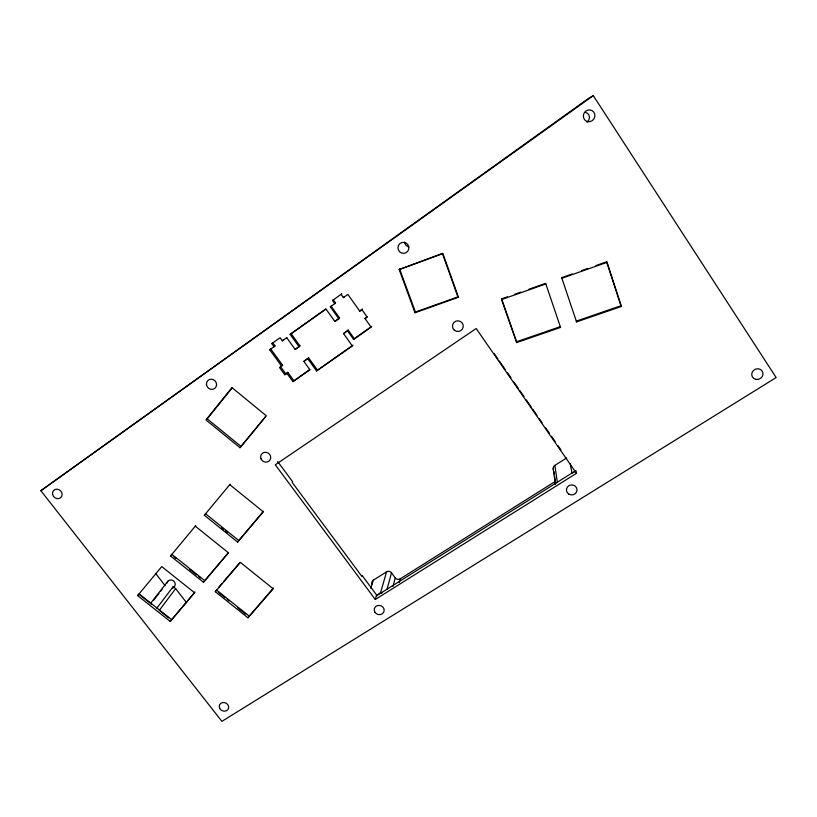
<?xml version="1.0" encoding="UTF-8"?>
<svg xmlns="http://www.w3.org/2000/svg" width="817" height="817" viewBox="0 0 817 817"><rect width="100%" height="100%" fill="white"/><g stroke="black" fill="none" stroke-linecap="round" stroke-linejoin="round"><path stroke-width="1.23" d="M516.62 342.589L516.579 341.741L560.339 326.647L560.564 327.433L516.62 342.589L501.597 299.543L501.628 298.879L507.582 296.775M399.299 582.49L400.207 578.855L555.376 481.356M393.008 586.351L395.234 577.874L391.517 572.829A3.595 3.329 17.3 0 0 386.543 571.849L373.328 580.172A3.574 3.309 18.3 0 0 372.072 584.012M165.054 585.666L155.72 573.503M167.097 582.981L167.332 582.123A4.187 3.779 32.2 0 1 169.497 580.182L170.528 579.988A4.187 3.779 32.2 0 1 175.155 583.685L175.175 584.696A4.187 3.779 32.2 0 1 173.653 587.157M386.931 589.598L391.517 572.829M386.543 571.849L380.395 593.356L376.331 595.869L375.269 599.484L275.288 464.791L476.178 328.526L576.465 473.309L375.269 599.484M370.795 588.332L373.328 580.172M376.331 595.869L380.651 592.468M415.005 312.737L458.082 297.398L458.296 296.745L415.404 312.023L415.005 312.737L399.176 269.559L441.588 253.73M248.95 615.926L216.444 589.956L215.29 591.712L247.929 617.785L273.368 587.985M238.687 540.466L205.567 513.791L204.342 515.272L237.604 542.049L263.442 511.289M204.669 580.55L171.887 554.355L170.549 555.979L203.474 582.276L227.974 553.089M171.55 619.592L139.084 593.857L137.634 595.613L170.232 621.441L194.997 591.957M156.823 608.175L173.194 586.657L175.645 588.608L159.295 610.37L168.731 617.856M153.576 600.291L158.947 593.418M160.479 591.457L162.011 589.486M150.563 603.385L167.853 581.285M354.221 338.555L348.175 330.078L347.491 330.865L353.567 339.372L371.694 326.371M232.355 387.615L207.191 418.835L241.076 446.46L265.688 416.568M239.973 447.685L266.281 415.761L231.997 387.636L205.945 419.958L239.973 447.685L241.076 446.46M353.567 339.372L371.112 327.147L365.036 318.579L367.078 316.843M137.634 595.613L161.735 566.589L194.569 592.754L170.232 621.441M170.549 555.979L195.753 525.607M204.342 515.272L230.108 484.226M203.474 582.276L228.464 552.813L195.294 526.168M237.604 542.049L263.278 511.799L229.771 484.644M317.353 369.948L308.571 357.805L307.723 358.694L316.547 370.887L353.036 345.131M218.864 587.127L222.091 583.358M223.705 581.469L239.83 562.617M215.29 591.712L240.372 562.392L273.246 588.812L247.929 617.785M316.547 370.887L352.382 345.979L343.548 333.622L348.175 330.078M332.529 300.482L333.275 299.829L335.552 303.005L334.807 303.679L332.529 300.482L341.812 293.763L341.098 294.396L343.385 297.602L347.879 294.416L359.776 311.185L362.564 308.969M359.776 311.185L361.849 309.469M293.824 380.64L287.788 372.358L286.859 373.308L292.925 381.621L309.766 369.529M292.925 381.621L309.929 369.774L303.863 361.4L308.571 357.805M281.62 366.118L269.743 349.829L270.744 348.971L282.57 365.189L279.547 367.568L284.796 374.748L287.788 372.358M338.81 318.712L339.535 317.976L331.099 306.161L330.344 306.845L338.81 318.712L334.868 321.49L325.963 309.03L290.158 334.429L299.053 346.725L295.192 349.441L286.736 337.778M334.868 321.49L339.535 317.976M299.053 346.725L299.941 345.877L291.087 333.642L325.728 309.061M295.192 349.441L299.941 345.877M343.385 297.602L344.09 296.949M271.795 343.63L272.786 342.803L275.053 345.918L274.073 346.755L271.795 343.63L280.108 337.727L282.376 340.863L283.336 340.046M290.158 334.429L291.087 333.642M40.85 490.711L587.913 98.816L593.285 95.64L776.15 377.556L221.918 721.36L40.85 490.711L593.285 95.64M269.743 349.829L275.053 345.918M282.376 340.863L286.808 337.584M330.344 306.845L335.552 303.005M282.57 365.189L280.507 366.639L285.725 373.798M284.796 374.748L286.859 373.308M303.863 361.4L307.723 358.694M343.548 333.622L347.491 330.865M365.036 318.579L367.19 317.078L361.931 309.663M553.364 469.52A3.779 3.585 -3.8 0 1 554.876 465.384L566.661 457.928M575.893 470.572L380.395 593.356A3.768 3.482 17.4 0 1 382.213 592.795M399.176 269.559L442.497 253.76L458.082 297.398M514.72 294.263L520.664 292.159M528.987 289.218L544.449 283.754M595.971 265.556L606.612 261.797L607.041 262.308L621.431 306.436L576.577 321.908L561.677 277.668L572.319 273.909M581.775 270.57L587.689 268.476M501.597 299.543L545.807 283.938M607.041 262.308L561.922 278.25L561.677 277.668M621.431 306.436L620.93 305.732L576.281 321.142L576.577 321.908M139.656 594.807L151.4 604.12M174.041 556.888L176.002 558.46M189.748 569.439L196.621 574.923M198.582 576.496L200.543 578.058M218.384 592.315L225.196 597.748M227.136 599.31L229.087 600.863M237.839 607.858L245.631 614.078M221.468 527.731L223.45 529.334M225.431 530.927L227.412 532.531M175.645 588.608L186.542 602.66M277.657 461.554L292.609 481.713L292.169 482.387L361.88 576.383L362.166 575.525L376.606 595.001M494.316 353.73L497.941 358.959M499.381 361.043L505.172 369.407M507.347 372.542L510.972 377.771M513.862 381.958L518.203 388.228M519.653 390.312L523.993 396.582M526.168 399.727L531.234 407.04M532.684 409.133L537.024 415.404M539.2 418.539L542.1 422.716M545.715 427.945L549.33 433.173M551.506 436.309L555.131 441.537M558.021 445.714L560.922 449.891M399.646 269.018L415.404 312.023M442.783 253.29L457.877 295.57M501.628 298.879L516.579 341.741M545.644 283.336L560.564 327.433M606.612 261.797L620.93 305.732M576.087 471.48L576.465 473.309M570.184 463.617L572.012 473.012A4.003 3.779 -5.1 0 1 573.983 472.389M554.876 465.384L557.327 482.234A3.983 3.758 -2.9 0 0 556.54 482.878M553.967 471.583L554.304 474.023M554.651 476.464L555.162 480.13M553.18 468.601L555.376 484.389M173.194 586.657L173.204 587.29A4.218 3.799 32.2 0 1 172.938 588.26M400.207 578.855A3.595 3.339 16.4 0 1 395.234 577.874M585.166 112.225A5.637 5.351 -59.8 0 1 586.984 122.244M408.857 246.836A5.208 5.127 80.5 0 1 404.619 242.169M587.903 121.672L586.483 121.222A6.015 5.709 -59.5 0 1 585.564 111.306A6.015 5.709 -59.5 0 1 594.756 114.217A6.015 5.709 -59.5 0 1 587.903 121.672M219.62 708.135A4.81 4.248 25 0 0 227.708 709.81A4.81 4.248 25 0 0 224.573 702.6A4.81 4.248 25 0 0 219.62 708.135M375.013 612.321A5.004 4.606 17.5 0 0 383.612 612.352A5.004 4.606 17.5 0 0 378.976 605.377A5.004 4.606 17.5 0 0 375.013 612.321M568.867 494.142A5.311 5.004 -3.9 0 0 577.037 490.098A5.311 5.004 -3.9 0 0 569.296 485.482A5.311 5.004 -3.9 0 0 568.867 494.142M52.564 494.224A5.055 4.514 41.2 0 0 60.417 497.89A5.055 4.514 41.2 0 0 58.977 489.669A5.055 4.514 41.2 0 0 52.564 494.224M206.466 384.664A5.249 4.922 44.5 0 0 214.626 388.504A5.249 4.922 44.5 0 0 213.431 379.721A5.249 4.922 44.5 0 0 206.466 384.664M398.451 245.508A5.535 5.453 76.5 0 0 403.915 253.362A5.535 5.453 76.5 0 0 407.867 244.691A5.535 5.453 76.5 0 0 398.451 245.508M755.98 379.394A5.719 5.29 -25.2 0 0 762.802 372.348A5.719 5.29 -25.2 0 0 753.325 370.601A5.719 5.29 -25.2 0 0 755.98 379.394M261.001 458.807A5.147 4.841 34.5 0 0 269.661 460.482A5.147 4.841 34.5 0 0 266.383 452.373A5.147 4.841 34.5 0 0 261.001 458.807M454.354 330.211A5.392 5.341 5.4 0 0 463.157 327.137A5.392 5.341 5.4 0 0 456.06 321.112A5.392 5.341 5.4 0 0 454.354 330.211"/></g></svg>
